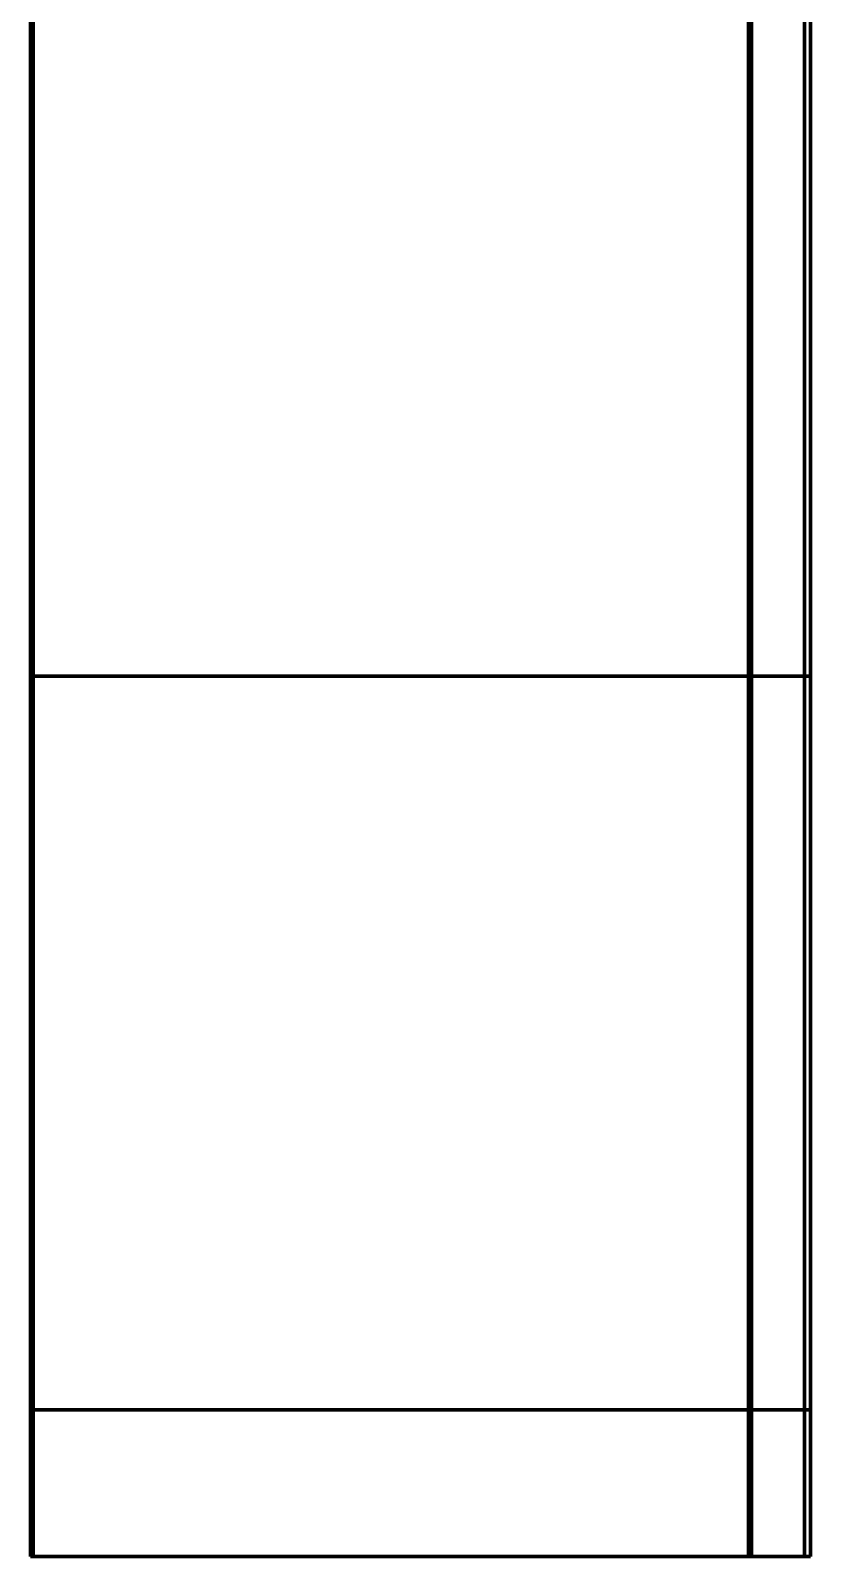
# Model space of a CAD drawing. Header units: millimetres. Extents: x 0 to 594, y 0 to 420.
# Drawn here: x 89.3 to 155.8, y 205 to 335 of the extents above; entities that cross this region are included whole.
import ezdxf

# ---------------------------------------------------------------- set-up
doc = ezdxf.new("R2010")
doc.units = ezdxf.units.MM

msp = doc.modelspace()

# ---------------------------------------------------------------- linework, layer by layer
at = {"color": 1, "lineweight": 70}
for p, q in [((89.32, 342.5), (89.32, 280)), ((89.56, 342.5), (89.56, 280)), ((150.5, 342.5), (150.5, 280)), ((150.76, 342.5), (150.76, 280)), ((155.29, 342.5), (155.29, 280)), ((155.79, 342.5), (155.79, 280)), ((89.32, 323.9), (89.32, 323.6)), ((89.32, 311.4), (89.32, 311.1)), ((89.32, 298.9), (89.32, 298.6)), ((89.33, 280), (89.32, 280)), ((89.32, 280), (89.32, 280)), ((89.32, 280), (89.32, 217.5)), ((89.33, 280), (89.32, 280)), ((89.32, 280), (89.32, 280)), ((89.34, 280), (89.33, 280)), ((89.33, 280), (89.33, 280)), ((89.34, 280), (89.33, 280)), ((89.33, 280), (89.33, 280)), ((89.36, 280), (89.34, 280)), ((89.36, 280), (89.34, 280)), ((89.37, 280), (89.36, 280)), ((89.37, 280), (89.36, 280)), ((89.39, 280), (89.37, 280)), ((89.39, 280), (89.37, 280)), ((89.41, 280), (89.39, 280)), ((89.41, 280), (89.39, 280)), ((89.43, 280), (89.41, 280)), ((89.43, 280), (89.41, 280)), ((89.45, 280), (89.43, 280)), ((89.45, 280), (89.43, 280)), ((89.48, 280), (89.45, 280)), ((89.48, 280), (89.45, 280)), ((89.5, 280), (89.48, 280)), ((89.5, 280), (89.48, 280)), ((89.53, 280), (89.5, 280)), ((89.53, 280), (89.5, 280)), ((89.56, 280), (89.53, 280)), ((89.56, 280), (89.53, 280)), ((150.5, 280), (89.56, 280)), ((150.5, 280), (89.56, 280)), ((89.56, 280), (89.56, 217.5)), ((150.52, 280), (150.5, 280)), ((150.52, 280), (150.5, 280)), ((150.5, 280), (150.5, 217.5)), ((150.53, 280), (150.52, 280)), ((150.53, 280), (150.52, 280)), ((150.55, 280), (150.53, 280)), ((150.55, 280), (150.53, 280)), ((150.57, 280), (150.55, 280)), ((150.57, 280), (150.55, 280)), ((150.59, 280), (150.57, 280)), ((150.59, 280), (150.57, 280)), ((150.61, 280), (150.59, 280)), ((150.61, 280), (150.59, 280)), ((150.62, 280), (150.61, 280)), ((150.62, 280), (150.61, 280)), ((150.64, 280), (150.62, 280)), ((150.64, 280), (150.62, 280)), ((150.66, 280), (150.64, 280)), ((150.66, 280), (150.64, 280)), ((150.68, 280), (150.66, 280)), ((150.68, 280), (150.66, 280)), ((150.7, 280), (150.68, 280)), ((150.7, 280), (150.68, 280)), ((150.72, 280), (150.7, 280)), ((150.72, 280), (150.7, 280)), ((150.74, 280), (150.72, 280)), ((150.74, 280), (150.72, 280)), ((150.76, 280), (150.74, 280)), ((150.76, 280), (150.74, 280)), ((155.29, 280), (150.76, 280)), ((155.29, 280), (150.76, 280)), ((150.76, 280), (150.76, 217.5)), ((155.34, 280), (155.29, 280)), ((155.34, 280), (155.29, 280)), ((155.29, 280), (155.29, 217.5)), ((155.4, 280), (155.34, 280)), ((155.4, 280), (155.34, 280)), ((155.45, 280), (155.4, 280)), ((155.45, 280), (155.4, 280)), ((155.51, 280), (155.45, 280)), ((155.51, 280), (155.45, 280)), ((155.55, 280), (155.51, 280)), ((155.55, 280), (155.51, 280)), ((155.6, 280), (155.55, 280)), ((155.6, 280), (155.55, 280)), ((155.64, 280), (155.6, 280)), ((155.64, 280), (155.6, 280)), ((155.68, 280), (155.64, 280)), ((155.68, 280), (155.64, 280)), ((155.71, 280), (155.68, 280)), ((155.71, 280), (155.68, 280)), ((155.74, 280), (155.71, 280)), ((155.74, 280), (155.71, 280)), ((155.76, 280), (155.74, 280)), ((155.76, 280), (155.74, 280)), ((155.78, 280), (155.76, 280)), ((155.78, 280), (155.76, 280)), ((155.79, 280), (155.78, 280)), ((155.79, 280), (155.78, 280)), ((155.79, 280), (155.79, 280)), ((155.79, 280), (155.79, 280)), ((155.79, 280), (155.79, 217.5)), ((89.32, 273.9), (89.32, 273.6)), ((155.79, 274.04), (155.79, 274.05)), ((155.79, 274.05), (155.79, 274.04)), ((155.79, 274.02), (155.79, 274.04)), ((155.79, 274.04), (155.79, 274.02)), ((155.79, 273.98), (155.79, 274.02)), ((155.79, 274.02), (155.79, 273.98)), ((155.79, 273.94), (155.79, 273.98)), ((155.79, 273.98), (155.79, 273.94)), ((155.79, 273.88), (155.79, 273.94)), ((155.79, 273.94), (155.79, 273.88)), ((155.79, 273.82), (155.79, 273.88)), ((155.79, 273.88), (155.79, 273.82)), ((155.79, 273.75), (155.79, 273.82)), ((155.79, 273.82), (155.79, 273.75)), ((155.79, 273.68), (155.79, 273.75)), ((155.79, 273.75), (155.79, 273.68)), ((155.79, 273.62), (155.79, 273.68)), ((155.79, 273.68), (155.79, 273.62)), ((155.79, 273.56), (155.79, 273.62)), ((155.79, 273.62), (155.79, 273.56)), ((155.79, 273.52), (155.79, 273.56)), ((155.79, 273.56), (155.79, 273.52)), ((155.79, 273.48), (155.79, 273.52)), ((155.79, 273.52), (155.79, 273.48)), ((155.79, 273.46), (155.79, 273.48)), ((155.79, 273.48), (155.79, 273.46)), ((155.79, 273.45), (155.79, 273.46)), ((155.79, 273.46), (155.79, 273.45)), ((155.79, 261.54), (155.79, 261.55)), ((155.79, 261.55), (155.79, 261.54)), ((155.79, 261.52), (155.79, 261.54)), ((155.79, 261.54), (155.79, 261.52)), ((155.79, 261.48), (155.79, 261.52)), ((155.79, 261.52), (155.79, 261.48)), ((155.79, 261.44), (155.79, 261.48)), ((155.79, 261.48), (155.79, 261.44)), ((155.79, 261.38), (155.79, 261.44)), ((155.79, 261.44), (155.79, 261.38)), ((155.79, 261.32), (155.79, 261.38)), ((155.79, 261.38), (155.79, 261.32)), ((155.79, 261.25), (155.79, 261.32)), ((155.79, 261.32), (155.79, 261.25)), ((155.79, 261.18), (155.79, 261.25)), ((155.79, 261.25), (155.79, 261.18)), ((155.79, 261.12), (155.79, 261.18)), ((155.79, 261.18), (155.79, 261.12)), ((155.79, 261.06), (155.79, 261.12)), ((155.79, 261.12), (155.79, 261.06)), ((155.79, 261.02), (155.79, 261.06)), ((155.79, 261.06), (155.79, 261.02)), ((155.79, 260.98), (155.79, 261.02)), ((155.79, 261.02), (155.79, 260.98)), ((155.79, 260.96), (155.79, 260.98)), ((155.79, 260.98), (155.79, 260.96)), ((155.79, 260.95), (155.79, 260.96)), ((155.79, 260.96), (155.79, 260.95)), ((89.32, 248.9), (89.32, 248.6)), ((155.79, 249.04), (155.79, 249.05)), ((155.79, 249.05), (155.79, 249.04)), ((155.79, 249.02), (155.79, 249.04)), ((155.79, 249.04), (155.79, 249.02)), ((155.79, 248.98), (155.79, 249.02)), ((155.79, 249.02), (155.79, 248.98)), ((155.79, 248.94), (155.79, 248.98)), ((155.79, 248.98), (155.79, 248.94)), ((155.79, 248.88), (155.79, 248.94)), ((155.79, 248.94), (155.79, 248.88)), ((155.79, 248.82), (155.79, 248.88)), ((155.79, 248.88), (155.79, 248.82)), ((155.79, 248.75), (155.79, 248.82)), ((155.79, 248.82), (155.79, 248.75)), ((155.79, 248.68), (155.79, 248.75)), ((155.79, 248.75), (155.79, 248.68)), ((155.79, 248.62), (155.79, 248.68)), ((155.79, 248.68), (155.79, 248.62)), ((155.79, 248.56), (155.79, 248.62)), ((155.79, 248.62), (155.79, 248.56)), ((155.79, 248.52), (155.79, 248.56)), ((155.79, 248.56), (155.79, 248.52)), ((155.79, 248.48), (155.79, 248.52)), ((155.79, 248.52), (155.79, 248.48)), ((155.79, 248.46), (155.79, 248.48)), ((155.79, 248.48), (155.79, 248.46)), ((155.79, 248.45), (155.79, 248.46)), ((155.79, 248.46), (155.79, 248.45)), ((89.32, 236.4), (89.32, 236.1)), ((155.79, 236.54), (155.79, 236.55)), ((155.79, 236.55), (155.79, 236.54)), ((155.79, 236.52), (155.79, 236.54)), ((155.79, 236.54), (155.79, 236.52)), ((155.79, 236.48), (155.79, 236.52)), ((155.79, 236.52), (155.79, 236.48)), ((155.79, 236.44), (155.79, 236.48)), ((155.79, 236.48), (155.79, 236.44)), ((155.79, 236.38), (155.79, 236.44)), ((155.79, 236.44), (155.79, 236.38)), ((155.79, 236.32), (155.79, 236.38)), ((155.79, 236.38), (155.79, 236.32)), ((155.79, 236.25), (155.79, 236.32)), ((155.79, 236.32), (155.79, 236.25)), ((155.79, 236.18), (155.79, 236.25)), ((155.79, 236.25), (155.79, 236.18)), ((155.79, 236.12), (155.79, 236.18)), ((155.79, 236.18), (155.79, 236.12)), ((155.79, 236.06), (155.79, 236.12)), ((155.79, 236.12), (155.79, 236.06)), ((155.79, 236.02), (155.79, 236.06)), ((155.79, 236.06), (155.79, 236.02)), ((155.79, 235.98), (155.79, 236.02)), ((155.79, 236.02), (155.79, 235.98)), ((155.79, 235.96), (155.79, 235.98)), ((155.79, 235.98), (155.79, 235.96)), ((155.79, 235.95), (155.79, 235.96)), ((155.79, 235.96), (155.79, 235.95)), ((155.79, 224.04), (155.79, 224.05)), ((155.79, 224.05), (155.79, 224.04)), ((155.79, 224.02), (155.79, 224.04)), ((155.79, 224.04), (155.79, 224.02)), ((155.79, 223.98), (155.79, 224.02)), ((155.79, 224.02), (155.79, 223.98)), ((155.79, 223.94), (155.79, 223.98)), ((155.79, 223.98), (155.79, 223.94)), ((155.79, 223.88), (155.79, 223.94)), ((155.79, 223.94), (155.79, 223.88)), ((155.79, 223.82), (155.79, 223.88)), ((155.79, 223.88), (155.79, 223.82)), ((155.79, 223.75), (155.79, 223.82)), ((155.79, 223.82), (155.79, 223.75)), ((155.79, 223.68), (155.79, 223.75)), ((155.79, 223.75), (155.79, 223.68)), ((155.79, 223.62), (155.79, 223.68)), ((155.79, 223.68), (155.79, 223.62)), ((155.79, 223.56), (155.79, 223.62)), ((155.79, 223.62), (155.79, 223.56)), ((155.79, 223.52), (155.79, 223.56)), ((155.79, 223.56), (155.79, 223.52)), ((155.79, 223.48), (155.79, 223.52)), ((155.79, 223.52), (155.79, 223.48)), ((155.79, 223.46), (155.79, 223.48)), ((155.79, 223.48), (155.79, 223.46)), ((155.79, 223.45), (155.79, 223.46)), ((155.79, 223.46), (155.79, 223.45)), ((89.33, 217.5), (89.32, 217.5)), ((89.32, 217.5), (89.32, 217.5)), ((89.32, 217.5), (89.32, 205)), ((89.33, 217.5), (89.32, 217.5)), ((89.32, 217.5), (89.32, 217.5)), ((89.34, 217.5), (89.33, 217.5)), ((89.33, 217.5), (89.33, 217.5)), ((89.34, 217.5), (89.33, 217.5)), ((89.33, 217.5), (89.33, 217.5)), ((89.36, 217.5), (89.34, 217.5)), ((89.36, 217.5), (89.34, 217.5)), ((89.37, 217.5), (89.36, 217.5)), ((89.37, 217.5), (89.36, 217.5)), ((89.39, 217.5), (89.37, 217.5)), ((89.39, 217.5), (89.37, 217.5)), ((89.41, 217.5), (89.39, 217.5)), ((89.41, 217.5), (89.39, 217.5)), ((89.43, 217.5), (89.41, 217.5)), ((89.43, 217.5), (89.41, 217.5)), ((89.45, 217.5), (89.43, 217.5)), ((89.45, 217.5), (89.43, 217.5)), ((89.48, 217.5), (89.45, 217.5)), ((89.48, 217.5), (89.45, 217.5)), ((89.5, 217.5), (89.48, 217.5)), ((89.5, 217.5), (89.48, 217.5)), ((89.53, 217.5), (89.5, 217.5)), ((89.53, 217.5), (89.5, 217.5)), ((89.56, 217.5), (89.53, 217.5)), ((89.56, 217.5), (89.53, 217.5)), ((150.5, 217.5), (89.56, 217.5)), ((150.5, 217.5), (89.56, 217.5)), ((89.56, 217.5), (89.56, 205)), ((150.52, 217.5), (150.5, 217.5)), ((150.52, 217.5), (150.5, 217.5)), ((150.5, 217.5), (150.5, 205)), ((150.53, 217.5), (150.52, 217.5)), ((150.53, 217.5), (150.52, 217.5)), ((150.55, 217.5), (150.53, 217.5)), ((150.55, 217.5), (150.53, 217.5)), ((150.57, 217.5), (150.55, 217.5)), ((150.57, 217.5), (150.55, 217.5)), ((150.59, 217.5), (150.57, 217.5)), ((150.59, 217.5), (150.57, 217.5)), ((150.61, 217.5), (150.59, 217.5)), ((150.61, 217.5), (150.59, 217.5)), ((150.62, 217.5), (150.61, 217.5)), ((150.62, 217.5), (150.61, 217.5)), ((150.64, 217.5), (150.62, 217.5)), ((150.64, 217.5), (150.62, 217.5)), ((150.66, 217.5), (150.64, 217.5)), ((150.66, 217.5), (150.64, 217.5)), ((150.68, 217.5), (150.66, 217.5)), ((150.68, 217.5), (150.66, 217.5)), ((150.7, 217.5), (150.68, 217.5)), ((150.7, 217.5), (150.68, 217.5)), ((150.72, 217.5), (150.7, 217.5)), ((150.72, 217.5), (150.7, 217.5)), ((150.74, 217.5), (150.72, 217.5)), ((150.74, 217.5), (150.72, 217.5)), ((150.76, 217.5), (150.74, 217.5)), ((150.76, 217.5), (150.74, 217.5)), ((155.29, 217.5), (150.76, 217.5)), ((155.29, 217.5), (150.76, 217.5)), ((150.76, 217.5), (150.76, 205)), ((155.34, 217.5), (155.29, 217.5)), ((155.34, 217.5), (155.29, 217.5)), ((155.29, 217.5), (155.29, 205)), ((155.4, 217.5), (155.34, 217.5)), ((155.4, 217.5), (155.34, 217.5)), ((155.45, 217.5), (155.4, 217.5)), ((155.45, 217.5), (155.4, 217.5)), ((155.51, 217.5), (155.45, 217.5)), ((155.51, 217.5), (155.45, 217.5)), ((155.55, 217.5), (155.51, 217.5)), ((155.55, 217.5), (155.51, 217.5)), ((155.6, 217.5), (155.55, 217.5)), ((155.6, 217.5), (155.55, 217.5)), ((155.64, 217.5), (155.6, 217.5)), ((155.64, 217.5), (155.6, 217.5)), ((155.68, 217.5), (155.64, 217.5)), ((155.68, 217.5), (155.64, 217.5)), ((155.71, 217.5), (155.68, 217.5)), ((155.71, 217.5), (155.68, 217.5)), ((155.74, 217.5), (155.71, 217.5)), ((155.74, 217.5), (155.71, 217.5)), ((155.76, 217.5), (155.74, 217.5)), ((155.76, 217.5), (155.74, 217.5)), ((155.78, 217.5), (155.76, 217.5)), ((155.78, 217.5), (155.76, 217.5)), ((155.79, 217.5), (155.78, 217.5)), ((155.79, 217.5), (155.78, 217.5)), ((155.79, 217.5), (155.79, 217.5)), ((155.79, 217.5), (155.79, 217.5)), ((155.79, 217.5), (155.79, 205)), ((155.79, 211.54), (155.79, 211.55)), ((155.79, 211.55), (155.79, 211.54)), ((155.79, 211.52), (155.79, 211.54)), ((155.79, 211.54), (155.79, 211.52)), ((155.79, 211.48), (155.79, 211.52)), ((155.79, 211.52), (155.79, 211.48)), ((155.79, 211.44), (155.79, 211.48)), ((155.79, 211.48), (155.79, 211.44)), ((155.79, 211.38), (155.79, 211.44)), ((155.79, 211.44), (155.79, 211.38)), ((155.79, 211.32), (155.79, 211.38)), ((155.79, 211.38), (155.79, 211.32)), ((155.79, 211.25), (155.79, 211.32)), ((155.79, 211.32), (155.79, 211.25)), ((155.79, 211.18), (155.79, 211.25)), ((155.79, 211.25), (155.79, 211.18)), ((155.79, 211.12), (155.79, 211.18)), ((155.79, 211.18), (155.79, 211.12)), ((155.79, 211.06), (155.79, 211.12)), ((155.79, 211.12), (155.79, 211.06)), ((155.79, 211.02), (155.79, 211.06)), ((155.79, 211.06), (155.79, 211.02)), ((155.79, 210.98), (155.79, 211.02)), ((155.79, 211.02), (155.79, 210.98)), ((155.79, 210.96), (155.79, 210.98)), ((155.79, 210.98), (155.79, 210.96)), ((155.79, 210.95), (155.79, 210.96)), ((155.79, 210.96), (155.79, 210.95)), ((89.33, 205), (89.32, 205)), ((89.32, 205), (89.32, 205)), ((89.34, 205), (89.33, 205)), ((89.33, 205), (89.33, 205)), ((89.36, 205), (89.34, 205)), ((89.37, 205), (89.36, 205)), ((89.39, 205), (89.37, 205)), ((89.41, 205), (89.39, 205)), ((89.43, 205), (89.41, 205)), ((89.45, 205), (89.43, 205)), ((89.48, 205), (89.45, 205)), ((89.5, 205), (89.48, 205)), ((89.53, 205), (89.5, 205)), ((89.56, 205), (89.53, 205)), ((150.5, 205), (89.56, 205)), ((150.52, 205), (150.5, 205)), ((150.53, 205), (150.52, 205)), ((150.55, 205), (150.53, 205)), ((150.57, 205), (150.55, 205)), ((150.59, 205), (150.57, 205)), ((150.61, 205), (150.59, 205)), ((150.62, 205), (150.61, 205)), ((150.64, 205), (150.62, 205)), ((150.66, 205), (150.64, 205)), ((150.68, 205), (150.66, 205)), ((150.7, 205), (150.68, 205)), ((150.72, 205), (150.7, 205)), ((150.74, 205), (150.72, 205)), ((150.76, 205), (150.74, 205)), ((155.29, 205), (150.76, 205)), ((155.34, 205), (155.29, 205)), ((155.4, 205), (155.34, 205)), ((155.45, 205), (155.4, 205)), ((155.51, 205), (155.45, 205)), ((155.55, 205), (155.51, 205)), ((155.6, 205), (155.55, 205)), ((155.64, 205), (155.6, 205)), ((155.68, 205), (155.64, 205)), ((155.71, 205), (155.68, 205)), ((155.74, 205), (155.71, 205)), ((155.76, 205), (155.74, 205)), ((155.78, 205), (155.76, 205)), ((155.79, 205), (155.78, 205)), ((155.79, 205), (155.79, 205))]:
    msp.add_line(p, q, dxfattribs=at)

doc.saveas('drawing.dxf')
